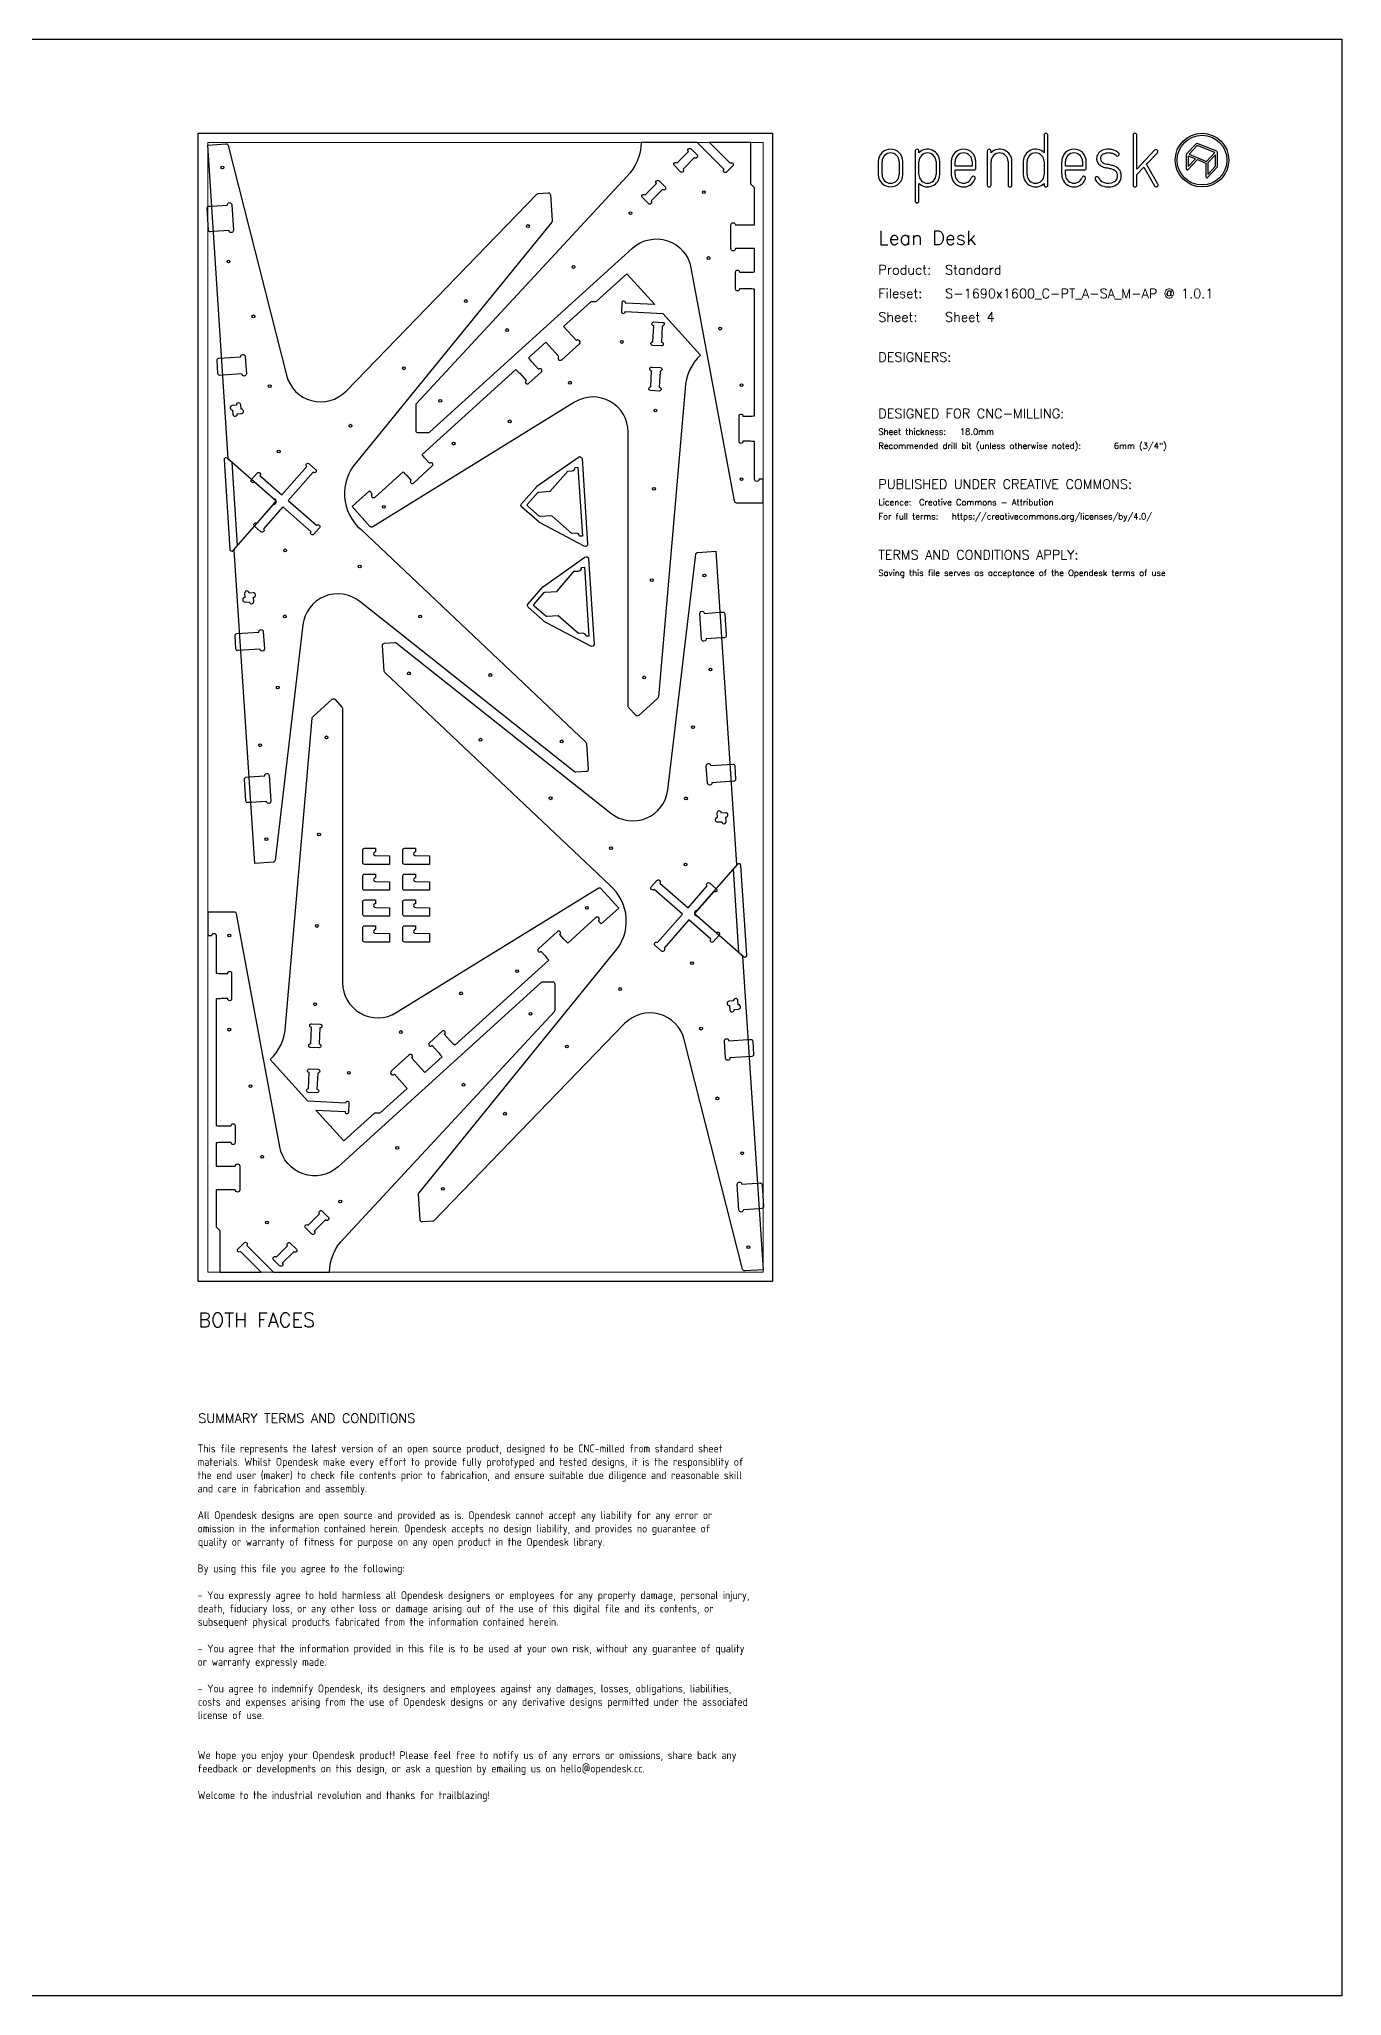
# Model space of a CAD drawing. Header units: millimetres. Extents: x -300 to 5880, y -300 to 4158.
# Drawn here: x 3112 to 5880, y 0 to 4158 of the extents above; entities that cross this region are included whole.
import ezdxf
from ezdxf.enums import TextEntityAlignment as Align

# ---------------------------------------------------------------- set-up
doc = ezdxf.new("R2010")
doc.units = ezdxf.units.MM
doc.layers.add('00-NOPRINT_TEXT', color=7, linetype='Continuous', lineweight=25)
doc.layers.add('00_NOPRINT_TOLERANCE', color=7, linetype='Continuous', lineweight=5)
for name, color, linetype, lineweight, true_color in [('BOARD_$TH-NOMINAL', 3, 'Continuous', 30, 0x00ff00), ('TOP-CUT-INSIDE_18.0MM', 1, 'Continuous', 25, 0xff1c00), ('TOP-CUT-OUTSIDE_18.0MM', 220, 'Continuous', 25, 0xff00d1), ('TOP-HOLE-6.0MM-DIAM_14.0MM', 220, 'Continuous', 25, 0xff00c7), ('TOP-POCKET-INSIDE_12.0MM', 140, 'Continuous', 25, 0x00b1ff), ('TOP-POCKET-INSIDE_6.0MM', 6, 'Continuous', 25, 0xff00e0)]:
    doc.layers.add(name, color=color, linetype=linetype, lineweight=lineweight, true_color=true_color)
doc.styles.add('OD-ISOCP-17_221', font='isocp.shx')
doc.styles.add('OD-ISOCP-17_222', font='isocp.shx')
doc.styles.add('OD-ISOCP-17_223', font='isocp.shx')
doc.styles.add('OD-ISOCP-17_224', font='isocp.shx')
doc.styles.add('OD-ISOCP-17_225', font='isocp.shx')
doc.styles.add('OD-ISOCP-17_226', font='isocp.shx')
doc.styles.add('OD-ISOCP-17_227', font='isocp.shx')
doc.styles.add('OD-ISOCP-17_228', font='isocp.shx')
doc.styles.add('OD-ISOCP-17_229', font='isocp.shx')
doc.styles.add('OD-ISOCP-17_230', font='isocp.shx')
doc.styles.add('OD-ISOCP-17_231', font='isocp.shx')
doc.styles.add('OD-ISOCP-17_232', font='isocp.shx')
doc.styles.add('OD-ISOCP-17_233', font='isocp.shx')
doc.styles.add('OD-ISOCP-17_234', font='isocp.shx')
doc.styles.add('OD-ISOCP-17_235', font='isocp.shx')
doc.styles.add('OD-ISOCP-17_236', font='isocp.shx')
doc.styles.add('OD-ISOCP-17_237', font='isocp.shx')
doc.styles.add('OD-ISOCP-17_238', font='isocp.shx')
doc.styles.add('OD-ISOCP-17_239', font='isocp.shx')
doc.styles.add('OD-SIMPLEX-13_86', font='simplex.shx')
doc.styles.add('OD-SIMPLEX-20_82', font='simplex.shx')
doc.styles.add('OD-SIMPLEX-20_86', font='simplex.shx')
doc.styles.add('OD-SIMPLEX-30_83', font='simplex.shx')
doc.styles.add('OD-SIMPLEX-30_87', font='simplex.shx')

# ---------------------------------------------------------------- blocks, each defined once
blk = doc.blocks.new('Borders Opendesk_7')
at = {"layer": '00-NOPRINT_TEXT'}
for p, q in [((0, 4158), (5880, 4158)), ((5880, 4158), (5880, 0)), ((5247.4, 3954), (5247.4, 3916.7)), ((5255.3, 3848), (5255.3, 3954)), ((5436.4, 3954), (5436.4, 3848)), ((5444.4, 3881.9), (5444.4, 3954)), ((4973.4, 3920.1), (4973.4, 3814.1)), ((4981.3, 3916.7), (4981.3, 3920.1)), ((5126.6, 3920.1), (5126.6, 3848)), ((5134.5, 3916.7), (5134.5, 3920.1)), ((5482.1, 3922), (5444.4, 3881.9)), ((5464.8, 3892.1), (5487.9, 3916.6)), ((5549.5, 3912.6), (5549.5, 3882.2)), ((5570.5, 3935.8), (5550.1, 3914)), ((5553.7, 3909.6), (5553.7, 3887.4)), ((5568.8, 3903.5), (5553.7, 3909.6)), ((5572.6, 3931.9), (5555.2, 3913.4)), ((5555.2, 3913.4), (5592.6, 3898.3)), ((5610, 3916.9), (5572.6, 3931.9)), ((5614.4, 3919.6), (5572.8, 3936.3)), ((5592.6, 3898.3), (5610, 3916.9)), ((5611.5, 3912.4), (5595.2, 3895.1)), ((5611.5, 3888.1), (5611.5, 3912.4)), ((5615.7, 3887.3), (5615.7, 3917.6)), ((4895, 3898), (4895, 3870.1)), ((4902.9, 3870.1), (4902.9, 3898)), ((4939.3, 3898), (4939.3, 3870.1)), ((4947.3, 3870.1), (4947.3, 3898)), ((4981.3, 3870.1), (4981.3, 3898)), ((5017.7, 3898), (5017.7, 3870.1)), ((5025.6, 3870.1), (5025.6, 3898)), ((5050, 3898), (5050, 3870.1)), ((5058, 3888.1), (5058, 3898)), ((5094.4, 3888.1), (5058, 3888.1)), ((5058, 3870.1), (5058, 3880.1)), ((5058, 3880.1), (5098.3, 3880.1)), ((5094.4, 3898), (5094.4, 3888.1)), ((5102.3, 3884.1), (5102.3, 3898)), ((5134.5, 3848), (5134.5, 3898)), ((5170.9, 3898), (5170.9, 3848)), ((5178.9, 3848), (5178.9, 3898)), ((5203, 3898), (5203, 3870.1)), ((5211, 3870.1), (5211, 3898)), ((5247.4, 3898), (5247.4, 3870.1)), ((5284.6, 3898), (5284.6, 3870.1)), ((5292.6, 3888.1), (5292.6, 3898)), ((5329, 3888.1), (5292.6, 3888.1)), ((5292.6, 3870.1), (5292.6, 3880.1)), ((5292.6, 3880.1), (5332.9, 3880.1)), ((5329, 3898), (5329, 3888.1)), ((5336.9, 3884.1), (5336.9, 3898)), ((5444.4, 3870.4), (5459.1, 3886)), ((5444.4, 3848), (5444.4, 3870.4)), ((5459.1, 3886), (5482.1, 3846)), ((5489, 3850), (5464.8, 3892.1)), ((5553.1, 3880.8), (5572.9, 3901.9)), ((5553.7, 3887.4), (5568.8, 3903.5)), ((5572.9, 3901.9), (5591.1, 3894.5)), ((5591.1, 3894.5), (5591.1, 3865.5)), ((5594.7, 3864.1), (5615.1, 3885.8)), ((5595.2, 3895.1), (5595.2, 3870.7)), ((5595.2, 3870.7), (5611.5, 3888.1)), ((4981.3, 3814.1), (4981.3, 3851.4)), ((5247.4, 3851.4), (5247.4, 3848)), ((5880, 0), (0, 0))]:
    blk.add_line(p, q, dxfattribs=at)
for radius in [57, 52.9]:
    blk.add_circle((5582.9, 3901), radius, dxfattribs=at)
for centre, radius, start, end in [((5251.3, 3954), 3.97, 0, 180), ((5440.4, 3954), 3.97, 0, 180), ((4921.1, 3898), 26.1, 0, 180), ((4921.1, 3898), 18.2, 0, 180), ((4977.3, 3920.1), 3.97, 0, 180), ((4999.5, 3898), 26.1, 0, 134.1316), ((4999.5, 3898), 18.2, 0, 180), ((5076.2, 3898), 26.1, 0, 180), ((5076.2, 3898), 18.2, 0, 180), ((5130.6, 3920.1), 3.97, 0, 180), ((5152.7, 3898), 26.1, 0, 134.1316), ((5152.7, 3898), 18.2, 0, 180), ((5229.2, 3898), 26.1, 45.8684, 180), ((5229.2, 3898), 18.2, 0, 180), ((5310.8, 3898), 26.1, 0, 180), ((5310.8, 3898), 18.2, 0, 180), ((5377.2, 3904.5), 18.3, 167.0964, 235.8453), ((5375.9, 3904.8), 16.9, 150.5139, 167.0489), ((5377.5, 3903.4), 19, 138.9882, 149.267), ((5377.5, 3903.4), 19, 127.9168, 138.9882), ((5380.5, 3899.5), 24, 111.7012, 127.9168), ((5375.9, 3904.8), 8.99, 151.0519, 168.0238), ((5377.5, 3903.4), 11.1, 138.9882, 148.8091), ((5377.5, 3903.4), 11.1, 127.9168, 138.9882), ((5380.5, 3899.5), 16, 111.7012, 127.9168), ((5383.5, 3891.9), 32.1, 90, 111.7012), ((5383.5, 3891.9), 24.2, 90, 111.7012), ((5383.5, 3878.8), 45.3, 80.7104, 90), ((5383.5, 3878.8), 37.3, 80.7104, 90), ((5385.9, 3893.2), 22.7, 71.5035, 80.7104), ((5385.9, 3893.2), 30.7, 71.5035, 80.7104), ((5387.1, 3896.7), 19, 61.0356, 71.5035), ((5387.1, 3896.7), 26.9, 61.0356, 71.5035), ((5387.1, 3896.7), 19, 46.7983, 61.0356), ((5387.1, 3896.7), 26.9, 46.7983, 61.0356), ((5402.8, 3913.5), 3.97, 226.7983, 46.7983), ((5485, 3919.3), 3.97, 316.7135, 136.7135), ((5551.6, 3912.6), 2.06, 136.7696, 180), ((5572, 3934.4), 2.06, 68.0714, 136.7696), ((5613.6, 3917.6), 2.06, 0, 68.0714), ((4921.1, 3870.1), 26.1, 180, 0), ((4921.1, 3870.1), 18.2, 180, 0), ((4999.5, 3870.1), 18.2, 180, 0), ((4999.5, 3870.1), 26.1, 225.8684, 0), ((5076.2, 3870.1), 26.1, 180, 340.0258), ((5076.2, 3870.1), 18.2, 180, 340.0258), ((5098.3, 3884.1), 3.97, 270, 0), ((5229.2, 3870.1), 26.1, 180, 314.1316), ((5229.2, 3870.1), 18.2, 180, 0), ((5310.8, 3870.1), 26.1, 180, 340.0258), ((5310.8, 3870.1), 18.2, 180, 340.0258), ((5332.9, 3884.1), 3.97, 270, 0), ((5377.2, 3904.5), 10.3, 167.9603, 235.8613), ((5382, 3911.6), 26.9, 235.8511, 248.0912), ((5382, 3911.6), 18.9, 235.8511, 248.0912), ((5388.7, 3928.4), 44.9, 248.0912, 257.5385), ((5388.7, 3928.4), 37, 248.0912, 257.5385), ((5300, 3526.6), 366.5, 76.1947, 77.5385), ((5300, 3526.6), 374.5, 76.1947, 77.5385), ((5372.7, 3822.5), 61.9, 69.1442, 76.1947), ((5372.7, 3822.5), 69.8, 69.1442, 76.1947), ((5389.5, 3866.6), 14.6, 38.9291, 69.1442), ((5389.5, 3866.6), 22.5, 38.9291, 69.1442), ((5393.9, 3870.2), 8.99, 17.5834, 38.9291), ((5385.6, 3867.6), 17.6, 343.8033, 17.5834), ((5393.9, 3870.2), 16.9, 17.5834, 38.9291), ((5385.6, 3867.6), 25.5, 343.8033, 17.5834), ((5551.6, 3882.2), 2.06, 180, 316.7696), ((5613.6, 3887.3), 2.06, 316.7696, 0), ((5097, 3862.6), 3.97, 340.0258, 160.0258), ((5130.6, 3848), 3.97, 180, 0), ((5174.9, 3848), 3.97, 180, 0), ((5251.3, 3848), 3.97, 180, 0), ((5331.6, 3862.6), 3.97, 340.0258, 160.0258), ((5359.7, 3861.7), 3.97, 24.786, 204.786), ((5380.2, 3871.2), 26.6, 204.786, 247.9544), ((5380.2, 3871.2), 18.7, 204.786, 247.9544), ((5383.5, 3879.3), 35.4, 247.9544, 298.2026), ((5383.5, 3879.3), 27.4, 247.9544, 298.2026), ((5390.6, 3866.1), 12.5, 298.2026, 343.8033), ((5390.6, 3866.1), 20.4, 298.2026, 343.8033), ((5440.4, 3848), 3.97, 180, 0), ((5485.5, 3848), 3.97, 209.8417, 29.8417), ((5593.2, 3865.5), 2.06, 180, 316.7696), ((4977.3, 3814.1), 3.97, 180, 0)]:
    blk.add_arc(centre, radius, start, end, dxfattribs=at)
at = {"layer": '00_NOPRINT_TOLERANCE'}
for p, q in [((3450, 3958), (4670, 3958)), ((3450, 1518), (3450, 3958)), ((4670, 3958), (4670, 1518)), ((3470, 3938), (4650, 3938)), ((3470, 1538), (3470, 3938)), ((4650, 3938), (4650, 1538)), ((4670, 1518), (3450, 1518)), ((4650, 1538), (3470, 1538))]:
    blk.add_line(p, q, dxfattribs=at)
at = {"layer": 'BOARD_$TH-NOMINAL'}
for p, q in [((3450, 3958), (4670, 3958)), ((3450, 1518), (3450, 3958)), ((4670, 3958), (4670, 1518)), ((4670, 1518), (3450, 1518))]:
    blk.add_line(p, q, dxfattribs=at)
at = {"layer": '00-NOPRINT_TEXT'}
for s, height, style, p in [('Lean Desk', 30, 'OD-SIMPLEX-30_83', (4895, 3720.9)), ('Product:', 20, 'OD-SIMPLEX-20_82', (4895, 3657.9)), ('Standard', 20, 'OD-SIMPLEX-20_82', (5036.9, 3657.9)), ('Fileset:', 20, 'OD-SIMPLEX-20_82', (4895, 3607.7)), ('S-1690x1600_C-PT_A-SA_M-AP @ 1.0.1', 20, 'OD-SIMPLEX-20_82', (5036.9, 3607.6)), ('Sheet:', 20, 'OD-SIMPLEX-20_82', (4895, 3557.4)), ('Sheet 4', 20, 'OD-SIMPLEX-20_82', (5036.9, 3557.5)), ('DESIGNERS:', 20, 'OD-SIMPLEX-20_82', (4895, 3472.4)), ('DESIGNED FOR CNC-MILLING:', 20, 'OD-SIMPLEX-20_82', (4895, 3352.4)), ('Sheet thickness:', 13, 'OD-SIMPLEX-13_86', (4895, 3317.4)), ('18.0mm', 13, 'OD-SIMPLEX-13_86', (5068.3, 3317.4)), ('Recommended drill bit (unless otherwise noted):', 13, 'OD-SIMPLEX-13_86', (4895, 3287.4)), ('6mm (3/4")', 13, 'OD-SIMPLEX-13_86', (5395.5, 3287.4)), ('PUBLISHED UNDER CREATIVE COMMONS:', 20, 'OD-SIMPLEX-20_82', (4895, 3202.4)), ('Licence:', 13, 'OD-SIMPLEX-13_86', (4895, 3167.4)), ('Creative Commons - Attribution', 13, 'OD-SIMPLEX-13_86', (4981.5, 3167.4)), ('For full terms:', 13, 'OD-SIMPLEX-13_86', (4895, 3137.4)), ('https://creativecommons.org/licenses/by/4.0/', 13, 'OD-SIMPLEX-13_86', (5051.1, 3137.4)), ('TERMS AND CONDITIONS APPLY:', 20, 'OD-SIMPLEX-20_82', (4895, 3052.3)), ('Saving this file serves as acceptance of the Opendesk terms of use ', 13, 'OD-SIMPLEX-13_86', (4895, 3017.3))]:
    blk.add_text(s, height=height, dxfattribs=dict(at, style=style)).set_placement(p)
at = {"layer": '00-NOPRINT_TEXT', "color": 7}
for s, height, style, p in [('BOTH FACES', 30, 'OD-SIMPLEX-30_87', (3450, 1451.3)), ('SUMMARY TERMS AND CONDITIONS', 20, 'OD-SIMPLEX-20_86', (3450, 1237.4))]:
    blk.add_text(s, height=height, dxfattribs=dict(at, style=style)).set_placement(p, align=Align.TOP_LEFT)
for s, style, p in [('This file represents the latest version of an open source product, designed to be CNC-milled from standard sheet', 'OD-ISOCP-17_221', (3448.5, 1154.7)), ('materials. Whilst Opendesk make every effort to provide fully prototyped and tested designs, it is the responsiblity of', 'OD-ISOCP-17_222', (3448.5, 1126.3)), ('the end user (maker) to check file contents prior to fabrication, and ensure suitable due diligence and reasonable skill', 'OD-ISOCP-17_223', (3448.5, 1098)), ('and care in fabrication and assembly.', 'OD-ISOCP-17_224', (3448.5, 1069.7)), ('All Opendesk designs are open source and provided as is. Opendesk cannot accept any liability for any error or', 'OD-ISOCP-17_225', (3448.5, 1013)), ('omission in the information contained herein. Opendesk accepts no design liability, and provides no guarantee of', 'OD-ISOCP-17_226', (3448.5, 984.7)), ('quality or warranty of fitness for purpose on any open product in the Opendesk library.', 'OD-ISOCP-17_227', (3449.1, 956.3)), ('By using this file you agree to the following:', 'OD-ISOCP-17_228', (3448.5, 899.7)), ('- You expressly agree to hold harmless all Opendesk designers or employees for any property damage, personal injury,', 'OD-ISOCP-17_229', (3448.5, 843)), ('death, fiduciary loss, or any other loss or damage arising out of the use of this digital file and its contents, or', 'OD-ISOCP-17_230', (3449.1, 814.7)), ('subsequent physical products fabricated from the information contained herein.', 'OD-ISOCP-17_231', (3449, 786.3)), ('- You agree that the information provided in this file is to be used at your own risk, without any guarantee of quality', 'OD-ISOCP-17_232', (3448.5, 729.7)), ('or warranty expressly made.', 'OD-ISOCP-17_233', (3448.5, 701.3)), ('- You agree to indemnify Opendesk, its designers and employees against any damages, losses, obligations, liabilities,', 'OD-ISOCP-17_234', (3448.5, 644.7)), ('costs and expenses arising from the use of Opendesk designs or any derivative designs permitted under the associated', 'OD-ISOCP-17_235', (3449.1, 616.3)), ('license of use.', 'OD-ISOCP-17_236', (3448.8, 588)), ('We hope you enjoy your Opendesk product! Please feel free to notify us of any errors or omissions, share back any', 'OD-ISOCP-17_237', (3448.5, 503)), ('feedback or developments on this design, or ask a question by emailing us on hello@opendesk.cc.', 'OD-ISOCP-17_238', (3448.5, 474.7)), ('Welcome to the industrial revolution and thanks for trailblazing!', 'OD-ISOCP-17_239', (3448.5, 418))]:
    blk.add_text(s, height=17, dxfattribs=dict(at, style=style)).set_placement(p)

msp = doc.modelspace()

# ---------------------------------------------------------------- linework, layer by layer
at = {"layer": 'TOP-CUT-INSIDE_18.0MM'}
for points in [[(4491.5, 3919.1, -1.00627), (4497.1, 3924.7), (4510, 3911.8, -1.006269), (4504.3, 3906.2), (4480.2, 3882, -1.006269), (4474.5, 3876.3), (4461.6, 3889.2, -1.006284), (4467.3, 3894.9)], [(4429.3, 3856.8), (4442.1, 3844, -0.99377), (4436.5, 3838.3), (4412.3, 3814.1, -1.006269), (4406.6, 3808.5), (4393.8, 3821.3, -1.006284), (4399.4, 3827), (4423.6, 3851.2, -1.00627)], [(4418.1, 3557.1), (4436.3, 3556.2, -1.00627), (4435.9, 3548.2), (4434.3, 3514.1, -1.006284), (4433.9, 3506.1), (4415.7, 3507, -1.006269), (4416.1, 3515), (4417.8, 3549.1, -1.006269)], [(4429.5, 3418.2, -1.006284), (4429.1, 3410.2), (4411, 3411.1, -1.006269), (4411.4, 3419.1), (4413, 3453.3, -0.99377), (4413.4, 3461.2), (4431.6, 3460.4, -1.00627), (4431.2, 3452.4)], [(3706.6, 2014.8), (3688.4, 2015.6, -1.00627), (3688.8, 2023.6), (3690.5, 2057.8, -1.006284), (3690.9, 2065.8), (3709, 2064.9, -1.006269), (3708.6, 2056.9), (3707, 2022.7, -0.99377)], [(3686.1, 1969.9), (3704.3, 1969, -1.006269), (3703.9, 1961), (3702.2, 1926.9, -1.006269), (3701.9, 1918.9), (3683.7, 1919.8, -1.00627), (3684.1, 1927.8), (3685.7, 1961.9, -1.006284)], [(3707.7, 1661.9, -1.006269), (3713.4, 1667.5), (3726.2, 1654.7, -1.006284), (3720.6, 1649), (3696.4, 1624.8, -1.00627), (3690.7, 1619.2), (3677.9, 1632, -0.99377), (3683.5, 1637.7)], [(3658.4, 1586.8, -1.006284), (3652.7, 1581.1), (3628.5, 1556.9, -1.00627), (3622.9, 1551.3), (3610, 1564.2, -1.006269), (3615.7, 1569.8), (3639.8, 1594, -1.006269), (3645.5, 1599.7)]]:
    msp.add_lwpolyline(points, format="xyb", close=True, dxfattribs=at)
for points in [[(3569.5, 3123.3, -1), (3574.8, 3129.3), (3615.7, 3175.9), (3569.1, 3216.8, -1), (3563.1, 3222), (3575.1, 3235.7, -1), (3581.1, 3230.4), (3627.7, 3189.6), (3680.4, 3249.7, -1), (3685.7, 3255.7), (3699.3, 3243.7, -1), (3694.1, 3237.7), (3641.3, 3177.6), (3701.5, 3124.9, -1), (3707.5, 3119.6), (3695.5, 3105.9, -1), (3689.5, 3111.2), (3629.3, 3163.9), (3588.5, 3117.3, -1), (3583.2, 3111.3), (3569.5, 3123.3)], [(4439.6, 2226.3, -1), (4434.3, 2220.3), (4420.7, 2232.3, -1), (4425.9, 2238.3), (4478.7, 2298.4), (4418.5, 2351.1, -1), (4412.5, 2356.4), (4424.5, 2370.1, -1), (4430.5, 2364.8), (4490.7, 2312.1), (4531.5, 2358.7, -1), (4536.8, 2364.7), (4550.5, 2352.7, -1), (4545.2, 2346.7), (4504.3, 2300.1), (4550.9, 2259.2, -1), (4556.9, 2254), (4544.9, 2240.3, -1), (4538.9, 2245.6), (4492.3, 2286.4), (4439.6, 2226.3)]]:
    msp.add_lwpolyline(points, format="xyb", dxfattribs=at)
at = {"layer": 'TOP-CUT-OUTSIDE_18.0MM'}
for points in [[(4252.5, 2600.1, -0.172547), (4249.6, 2600.9), (3793.3, 2963, 0.587205), (3672.2, 2913.1), (3613, 2412.6, -0.353186), (3608.8, 2408.8), (3570.1, 2406.3), (3526.4, 3072.1, -0.198908), (3527.5, 3075.3), (3533.5, 3082.1), (3521.9, 3258.2), (3515.2, 3264.1, -0.198908), (3513.6, 3267.2), (3470, 3933), (3508.8, 3935.5, -0.369893), (3513.5, 3932), (3637.4, 3443.8, 0.5872), (3764, 3410.1), (4169.2, 3828.8, -0.165352), (4171.9, 3829.9), (4193.7, 3831.3, -0.414214), (4198.5, 3827.1), (4202, 3772.7, -0.203331), (4200.9, 3769.4), (3786.4, 3259.2, 0.4242), (3795.8, 3115.7), (4273.4, 2663.9, -0.203331), (4274.9, 2660.7), (4278.5, 2606.3, -0.414214), (4274.3, 2601.5)], [(4250.6, 3247.8), (4256.6, 3248.2), (4266.2, 3102.1), (4260.2, 3101.7, 0.412138), (4252.7, 3108.2), (4243.8, 3107.6), (4201.1, 3145.1), (4176.8, 3143.5, -0.198912), (4174.6, 3144.2), (4150, 3165.8, -0.414214), (4149.8, 3169.9), (4171.3, 3194.5, -0.198912), (4173.4, 3195.5), (4197.7, 3197.1), (4235.1, 3239.8), (4244.1, 3240.4, 0.412138)], [(4507, 3063.4, -0.353186), (4511.2, 3067.2), (4549.9, 3069.7), (4593.6, 2403.9, -0.198908), (4592.5, 2400.7), (4586.5, 2393.9), (4598.1, 2217.8), (4604.8, 2211.9, -0.198908), (4606.4, 2208.8), (4650, 1543), (4611.2, 1540.5, -0.369893), (4606.5, 1544), (4482.6, 2032.2, 0.5872), (4356, 2065.9), (3950.8, 1647.2, -0.165352), (3948.1, 1646.1), (3926.3, 1644.7, -0.414214), (3921.5, 1648.9), (3918, 1703.3, -0.203331), (3919.1, 1706.6), (4333.6, 2216.8, 0.4242), (4324.2, 2360.3), (3846.6, 2812.1, -0.203331), (3845.1, 2815.3), (3841.5, 2869.7, -0.414214), (3845.7, 2874.5), (3867.5, 2875.9, -0.172547), (3870.4, 2875.1), (4326.7, 2513, 0.587205), (4447.8, 2562.9)], [(4164, 2953.2, -0.414214), (4163.7, 2957.3), (4185.3, 2981.9, -0.198912), (4187.3, 2982.9), (4211.6, 2984.5), (4249, 3027.2), (4258, 3027.8, 0.412138), (4264.6, 3035.3), (4270.5, 3035.6), (4280.1, 2889.5), (4274.2, 2889.1, 0.412138), (4266.7, 2895.6), (4257.7, 2895), (4215, 2932.5), (4190.7, 2930.9, -0.198912), (4188.6, 2931.6)], [(3799.3, 2434.3, -0.414214), (3803.8, 2438.8), (3826.3, 2438.8), (3826.3, 2430.8, 1.00207), (3826.2, 2422.9), (3856.3, 2422.3), (3856.3, 2404.3), (3803.8, 2404.3, -0.414214), (3799.3, 2408.8)], [(3884.3, 2434.3, -0.414214), (3888.8, 2438.8), (3911.3, 2438.8), (3911.3, 2430.8, 1.00207), (3911.2, 2422.9), (3941.3, 2422.3), (3941.3, 2404.3), (3888.8, 2404.3, -0.414214), (3884.3, 2408.8)], [(3799.3, 2379.3, -0.414214), (3803.8, 2383.8), (3826.3, 2383.8), (3826.3, 2375.8, 1.00207), (3826.2, 2367.9), (3856.3, 2367.3), (3856.3, 2349.3), (3803.8, 2349.3, -0.414214), (3799.3, 2353.8)], [(3884.3, 2379.3, -0.414214), (3888.8, 2383.8), (3911.3, 2383.8), (3911.3, 2375.8, 1.00207), (3911.2, 2367.9), (3941.3, 2367.3), (3941.3, 2349.3), (3888.8, 2349.3, -0.414214), (3884.3, 2353.8)], [(3799.3, 2324.3, -0.414214), (3803.8, 2328.8), (3826.3, 2328.8), (3826.3, 2320.8, 1.00207), (3826.2, 2312.9), (3856.3, 2312.3), (3856.3, 2294.3), (3803.8, 2294.3, -0.414214), (3799.3, 2298.8)], [(3884.3, 2324.3, -0.414214), (3888.8, 2328.8), (3911.3, 2328.8), (3911.3, 2320.8, 1.00207), (3911.2, 2312.9), (3941.3, 2312.3), (3941.3, 2294.3), (3888.8, 2294.3, -0.414214), (3884.3, 2298.8)], [(3799.3, 2269.3, -0.414214), (3803.8, 2273.8), (3826.3, 2273.8), (3826.3, 2265.8, 1.00207), (3826.2, 2257.9), (3856.3, 2257.3), (3856.3, 2239.3), (3803.8, 2239.3, -0.414214), (3799.3, 2243.8)], [(3884.3, 2269.3, -0.414214), (3888.8, 2273.8), (3911.3, 2273.8), (3911.3, 2265.8, 1.00207), (3911.2, 2257.9), (3941.3, 2257.3), (3941.3, 2239.3), (3888.8, 2239.3, -0.414214), (3884.3, 2243.8)]]:
    msp.add_lwpolyline(points, format="xyb", close=True, dxfattribs=at)
for points in [[(4567.1, 3881.3), (4510.4, 3938), (4390.9, 3938, -0.203449), (4360.3, 3866.1), (3913.4, 3384, 0.203331), (3912, 3380.8), (3912, 3326.3, 0.414214), (3916.5, 3321.8), (3938.3, 3321.8, 0.165352), (3941.1, 3322.7), (4372.8, 3714, -0.5872), (4496.9, 3672.1), (4588.7, 3176.8, 0.369893), (4593.1, 3173), (4650, 3173), (4650, 3223), (4641.5, 3223, -1), (4632, 3223), (4632, 3303, 0.001396), (4620.4, 3303.5), (4607.5, 3303.5, 0.414214), (4607.3, 3303.3), (4607.3, 3303, -1), (4599.3, 3303), (4599.3, 3357.4, -1), (4607.3, 3357.4), (4607.3, 3357.1, 0.414214), (4607.5, 3356.9), (4620.4, 3356.9, 0.001397), (4632, 3357.4), (4632, 3626.8, 0.001395), (4620.4, 3627.3), (4600, 3627.3, 0.414214), (4599.8, 3627.1), (4599.8, 3626.8, -1), (4591.8, 3626.8), (4591.8, 3663.2, -1), (4599.8, 3663.2), (4599.8, 3662.9, 0.414214), (4600, 3662.7), (4620.4, 3662.7, 0.001395), (4632, 3663.2), (4632, 3712.8), (4591.3, 3712.8, -1), (4581.8, 3712.8), (4581.8, 3763.2, -1), (4591.3, 3763.2), (4632, 3763.2), (4632, 3840.2, 0.198908), (4630.7, 3843.4), (4624.3, 3849.8), (4624.3, 3938), (4536.2, 3938), (4580, 3894.2, -1), (4585.6, 3888.5), (4572.8, 3875.7, -1), (4567.1, 3881.3)], [(4357.2, 3579), (4437.2, 3575), (4517.5, 3486.4, 0.203449), (4484.7, 3415.5), (4427.7, 2760.6, -0.203331), (4426.2, 2757.4), (4385.8, 2720.8, -0.414214), (4379.4, 2721.1), (4364.8, 2737.3, -0.165352), (4363.6, 2740), (4363.6, 3322.6, 0.5872), (4249.2, 3386.4), (3820.6, 3121.9, -0.369893), (3814.8, 3122.6), (3776.7, 3164.7), (3813.7, 3198.3), (3819.4, 3192, 1), (3825.8, 3185), (3885.1, 3238.7, -0.001396), (3893.2, 3230.5), (3901.9, 3220.9, -0.414214), (3901.9, 3220.6), (3901.7, 3220.4, 1), (3907, 3214.5), (3947.3, 3251, 1), (3942, 3256.9), (3941.7, 3256.7, -0.414214), (3941.5, 3256.7), (3932.8, 3266.3, -0.001397), (3925.4, 3275.2), (4125, 3456.1, -0.001395), (4133.2, 3447.9), (4146.9, 3432.8, -0.414214), (4146.9, 3432.5), (4146.6, 3432.3, 1), (4152, 3426.3), (4179, 3450.8, 1), (4173.6, 3456.7), (4173.4, 3456.5, -0.414214), (4173.1, 3456.5), (4159.4, 3471.7, -0.001395), (4152, 3480.6), (4188.7, 3513.9), (4216, 3483.7, 1), (4222.4, 3476.7), (4259.8, 3510.5, 1), (4253.4, 3517.6), (4226.1, 3547.7), (4283.2, 3599.4, -0.198908), (4286.4, 3600.6), (4295.4, 3600.2), (4360.8, 3659.4), (4420, 3594.1), (4358.1, 3597.1, 1), (4350.1, 3597.5), (4349.2, 3579.3, 1), (4357.2, 3579)], [(3762.8, 1897), (3682.8, 1901), (3602.5, 1989.6, 0.203449), (3635.3, 2060.5), (3692.3, 2715.4, -0.203331), (3693.8, 2718.6), (3734.2, 2755.2, -0.414214), (3740.6, 2754.9), (3755.2, 2738.7, -0.165352), (3756.4, 2736), (3756.4, 2153.4, 0.5872), (3870.8, 2089.6), (4299.4, 2354.1, -0.369893), (4305.2, 2353.4), (4343.3, 2311.3), (4306.3, 2277.7), (4300.6, 2284, 1), (4294.2, 2291), (4234.9, 2237.3, -0.001396), (4226.8, 2245.5), (4218.1, 2255.1, -0.414214), (4218.1, 2255.4), (4218.3, 2255.6, 1), (4213, 2261.5), (4172.7, 2225, 1), (4178, 2219.1), (4178.3, 2219.3, -0.414214), (4178.5, 2219.3), (4187.2, 2209.7, -0.001397), (4194.6, 2200.8), (3995, 2019.9, -0.001395), (3986.8, 2028.1), (3973.1, 2043.2, -0.414214), (3973.1, 2043.5), (3973.4, 2043.7, 1), (3968, 2049.7), (3941, 2025.2, 1), (3946.4, 2019.3), (3946.6, 2019.5, -0.414214), (3946.9, 2019.5), (3960.6, 2004.3, -0.001395), (3968, 1995.4), (3931.3, 1962.1), (3904, 1992.3, 1), (3897.6, 1999.3), (3860.2, 1965.5, 1), (3866.6, 1958.4), (3893.9, 1928.3), (3836.8, 1876.6, -0.198908), (3833.6, 1875.4), (3824.6, 1875.8), (3759.2, 1816.6), (3700, 1881.9), (3761.9, 1878.9, 1), (3769.9, 1878.5), (3770.8, 1896.7, 1), (3762.8, 1897)], [(3552.9, 1594.7), (3609.6, 1538), (3729.1, 1538, -0.203449), (3759.7, 1609.9), (4206.6, 2092, 0.203331), (4208, 2095.2), (4208, 2149.7, 0.414214), (4203.5, 2154.2), (4181.7, 2154.2, 0.165352), (4178.9, 2153.3), (3747.2, 1762, -0.5872), (3623.1, 1803.9), (3531.3, 2299.2, 0.369893), (3526.9, 2303), (3470, 2303), (3470, 2253), (3478.5, 2253, -1), (3488, 2253), (3488, 2173, 0.001396), (3499.6, 2172.5), (3512.5, 2172.5, 0.414214), (3512.7, 2172.7), (3512.7, 2173, -1), (3520.7, 2173), (3520.7, 2118.6, -1), (3512.7, 2118.6), (3512.7, 2118.9, 0.414214), (3512.5, 2119.1), (3499.6, 2119.1, 0.001397), (3488, 2118.6), (3488, 1849.2, 0.001395), (3499.6, 1848.7), (3520, 1848.7, 0.414214), (3520.2, 1848.9), (3520.2, 1849.2, -1), (3528.2, 1849.2), (3528.2, 1812.8, -1), (3520.2, 1812.8), (3520.2, 1813.1, 0.414214), (3520, 1813.3), (3499.6, 1813.3, 0.001395), (3488, 1812.8), (3488, 1763.2), (3528.7, 1763.2, -1), (3538.2, 1763.2), (3538.2, 1712.8, -1), (3528.7, 1712.8), (3488, 1712.8), (3488, 1635.8, 0.198908), (3489.3, 1632.6), (3495.7, 1626.2), (3495.7, 1538), (3583.8, 1538), (3540, 1581.8, -1), (3534.4, 1587.5), (3547.2, 1600.3, -1), (3552.9, 1594.7)]]:
    msp.add_lwpolyline(points, format="xyb", dxfattribs=at)
at = {"layer": 'TOP-HOLE-6.0MM-DIAM_14.0MM'}
for centre in [(3501.1, 3885.1), (4524.1, 3832.8), (4368.3, 3788), (4150.5, 3760.9), (3514.2, 3685.6), (4247.1, 3673.8), (4534.1, 3692.8), (4018.4, 3601.4), (3567, 3568.8), (4106.5, 3539.8), (4559.1, 3542.8), (4350.1, 3514.5), (3886.9, 3458.5), (3601.7, 3420.7), (4239.7, 3427.9), (4604.1, 3422.8), (3964.2, 3389.3), (4421.6, 3369), (3773.4, 3336.5), (4111.7, 3345.7), (3992.6, 3298.4), (3620.9, 3281.7), (4418.3, 3202.4), (4604.1, 3222.8), (3844.4, 3164.1), (3634.6, 3071.7), (3793, 3037.2), (4413.4, 3008.3), (4525.3, 3018.2), (3633.8, 2931.4), (3921.4, 2931.2), (3897.7, 2810.2), (4070.4, 2806.7), (4397.4, 2801.8), (4538.4, 2818.6), (3618.7, 2780.1), (3722.6, 2674.2), (4049.6, 2669.3), (4222.3, 2665.8), (4501.3, 2695.9), (3581.6, 2657.4), (4198.6, 2544.8), (4486.2, 2544.6), (3594.7, 2457.8), (3706.6, 2467.7), (4327, 2438.8), (4485.4, 2404.3), (4275.6, 2311.9), (3515.9, 2253.2), (3701.7, 2273.6), (4127.4, 2177.6), (4499.1, 2194.3), (4008.3, 2130.3), (4346.6, 2139.5), (3698.4, 2107), (4155.8, 2086.7), (3515.9, 2053.2), (3880.3, 2048.1), (4518.3, 2055.3), (4233.1, 2017.5), (3769.9, 1961.5), (3560.9, 1933.2), (4013.5, 1936.2), (4101.6, 1874.6), (4553, 1907.2), (3872.9, 1802.2), (4605.8, 1790.4), (3585.9, 1783.2), (3969.5, 1715.1), (3751.7, 1688), (3595.9, 1643.2), (4618.9, 1590.9)]:
    msp.add_circle(centre, 3, dxfattribs=at)
at = {"layer": 'TOP-POCKET-INSIDE_12.0MM'}
for points in [[(3515.2, 3751.2), (3482.1, 3749), (3476.1, 3748.6, -0.414214), (3471.8, 3752.3), (3468.8, 3798.6, -0.414214), (3472.5, 3802.9), (3478.5, 3803.3), (3511.6, 3805.4, -1), (3521.1, 3806.1), (3524.7, 3751.8, -0.999999), (3515.2, 3751.2)], [(3549.8, 3483.5), (3552.2, 3447.1, -1), (3542.6, 3446.5), (3502.1, 3443.8), (3496.1, 3443.5, -0.414214), (3491.8, 3447.2), (3490, 3475.5, -0.414214), (3493.7, 3479.8), (3540.3, 3482.8, -1), (3549.8, 3483.5)], [(4519.4, 2882.9), (4515.8, 2937.2, -1.000001), (4525.3, 2937.8), (4558.4, 2940), (4564.4, 2940.4, -0.414214), (4568.7, 2936.7), (4571.7, 2890.4, -0.414214), (4568, 2886.1), (4562, 2885.7), (4528.9, 2883.5, -1), (4519.4, 2882.9)], [(3588.1, 2898.7), (3590.5, 2862.4, -1), (3581, 2861.8), (3534.4, 2858.7, -0.414214), (3530.1, 2862.4), (3528.3, 2890.8, -0.414214), (3532, 2895), (3578.6, 2898.1, -1), (3588.1, 2898.7)], [(3600.6, 2593.1), (3604.2, 2538.8, -1.000001), (3594.7, 2538.2), (3561.6, 2536), (3555.6, 2535.6, -0.414214), (3551.3, 2539.3), (3548.3, 2585.6, -0.414214), (3552, 2589.9), (3558, 2590.3), (3591.1, 2592.5, -1), (3600.6, 2593.1)], [(4531.9, 2577.3), (4529.5, 2613.6, -1), (4539, 2614.2), (4585.6, 2617.3, -0.414214), (4589.9, 2613.6), (4591.7, 2585.2, -0.414214), (4588, 2581), (4541.4, 2577.9, -1), (4531.9, 2577.3)], [(4570.2, 1992.5), (4567.8, 2028.9, -1), (4577.4, 2029.5), (4617.9, 2032.2), (4623.9, 2032.5, -0.414214), (4628.2, 2028.8), (4630, 2000.5, -0.414214), (4626.3, 1996.2), (4579.7, 1993.2, -1), (4570.2, 1992.5)], [(4604.8, 1724.8), (4637.9, 1727), (4643.9, 1727.4, -0.414214), (4648.2, 1723.7), (4651.2, 1677.4, -0.414214), (4647.5, 1673.1), (4641.5, 1672.7), (4608.4, 1670.6, -1), (4598.9, 1669.9), (4595.3, 1724.2, -0.999999), (4604.8, 1724.8)]]:
    msp.add_lwpolyline(points, format="xyb", dxfattribs=at)
for points in [[(3540.5, 3380.6, 0.999998), (3531, 3380), (3522.1, 3379.4, 1), (3522.7, 3369.9), (3523.3, 3361.1, 1), (3532.8, 3361.7), (3541.7, 3362.3, 0.999997), (3541.1, 3371.8)], [(3609.8, 3169.1, 1), (3609, 3181.8), (3511.3, 3267.5, 0.668179), (3504.7, 3264.2), (3517.1, 3073.9, 0.668179), (3524.1, 3071.5)], [(3558.3, 2962.5, 0.999998), (3567.8, 2963.1), (3567.3, 2972, 0.999997), (3566.6, 2981.5), (3557.8, 2980.9, 1), (3548.3, 2980.3), (3548.9, 2971.4, 1), (3549.5, 2961.9)], [(4561.7, 2513.5, 0.999998), (4552.2, 2512.9), (4552.7, 2504, 0.999997), (4553.4, 2494.5), (4562.2, 2495.1, 1), (4571.7, 2495.7), (4571.1, 2504.6, 1), (4570.5, 2514.1)], [(4510.2, 2306.9, 1), (4511, 2294.2), (4608.7, 2208.5, 0.668179), (4615.3, 2211.8), (4602.9, 2402.1, 0.668179), (4595.9, 2404.5)], [(4579.5, 2095.4, 0.999998), (4589, 2096), (4597.9, 2096.6, 1), (4597.3, 2106.1), (4596.7, 2114.9, 1), (4587.2, 2114.3), (4578.3, 2113.7, 0.999997), (4578.9, 2104.2)]]:
    msp.add_lwpolyline(points, format="xyb", close=True, dxfattribs=at)
at = {"layer": 'TOP-POCKET-INSIDE_6.0MM'}
for points in [[(4137.2, 3163.6, -0.414214), (4136.8, 3170.4), (4169.1, 3207.2, -0.040293), (4169.7, 3207.8), (4257.6, 3269.8, -0.611424), (4265.4, 3266.5), (4277.3, 3085.2, -0.611424), (4270, 3080.8), (4174.7, 3130.8, -0.040293), (4174.1, 3131.3)], [(4151.1, 2951.1, -0.414214), (4150.7, 2957.8), (4183, 2994.7, -0.040293), (4183.6, 2995.2), (4271.6, 3057.2, -0.611424), (4279.3, 3053.9), (4291.2, 2872.6, -0.611424), (4283.9, 2868.2), (4188.6, 2918.3, -0.040293), (4188, 2918.7)]]:
    msp.add_lwpolyline(points, format="xyb", close=True, dxfattribs=at)

# ---------------------------------------------------------------- block references
msp.add_blockref('Borders Opendesk_7', (0, 0))

doc.saveas('drawing.dxf')
